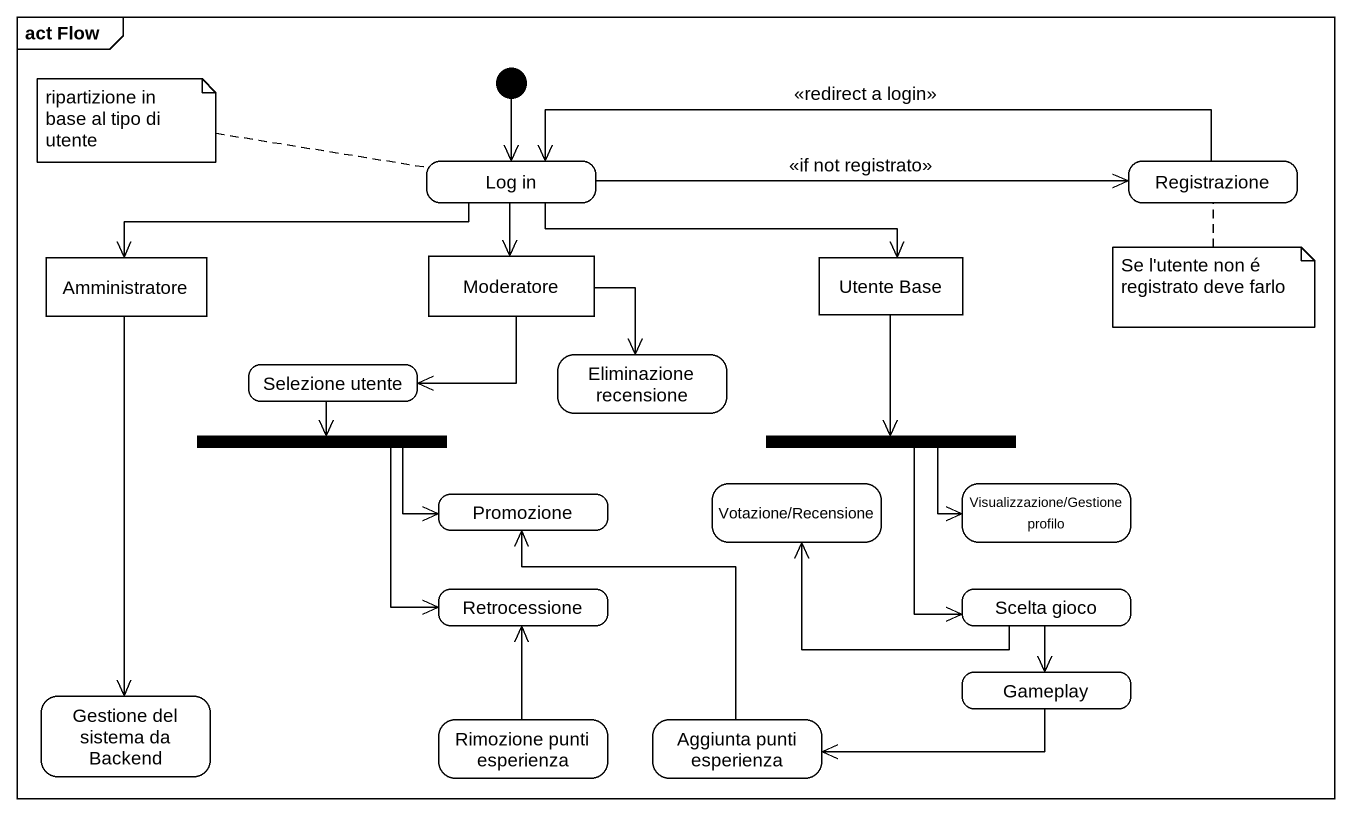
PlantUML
@startuml
mainframe act Flow
hide empty description
state "Log in" as Log_in
state Registrazione
state Amministratore <<object>>
state Moderatore <<object>>
state "Utente Base" as Utente_Base <<object>>
state "Selezione utente" as Selezione_utente
state "Eliminazione recensione" as Eliminazione_recensione
state fork1 <<fork>>
state Promozione
state "Votazione/Recensione" as Votazione_Recensione
state fork2 <<fork>>
state "Visualizzazione/Gestione profilo" as Visualizzazione_Gestione
state Retrocessione
state "Scelta gioco" as Scelta_gioco
state "Gestione del sistema da Backend" as Gestione_del_sistema_da
state "Rimozione punti esperienza" as Rimozione_punti_esperienza
state "Aggiunta punti esperienza" as Aggiunta_punti_esperienza
state Gameplay
[*] --> Log_in
Log_in -right-> Registrazione : <<if not registrato>>
Log_in -left-> Amministratore
Log_in --> Moderatore
Log_in -right-> Utente_Base
Registrazione -left-> Log_in : <<redirect a login>>
Amministratore --> Gestione_del_sistema_da
Moderatore -left-> Selezione_utente
Moderatore --> Eliminazione_recensione
Utente_Base --> fork2
Selezione_utente --> fork1
fork1 -right-> Promozione
fork1 --> Retrocessione
fork2 -right-> Visualizzazione_Gestione
fork2 --> Scelta_gioco
Scelta_gioco -left-> Votazione_Recensione
Scelta_gioco --> Gameplay
Rimozione_punti_esperienza -up-> Retrocessione
Aggiunta_punti_esperienza -up-> Promozione
Gameplay -left-> Aggiunta_punti_esperienza
note left of Log_in : ripartizione in base al tipo di utente
note bottom of Registrazione : Se l'utente non é registrato deve farlo
@enduml
